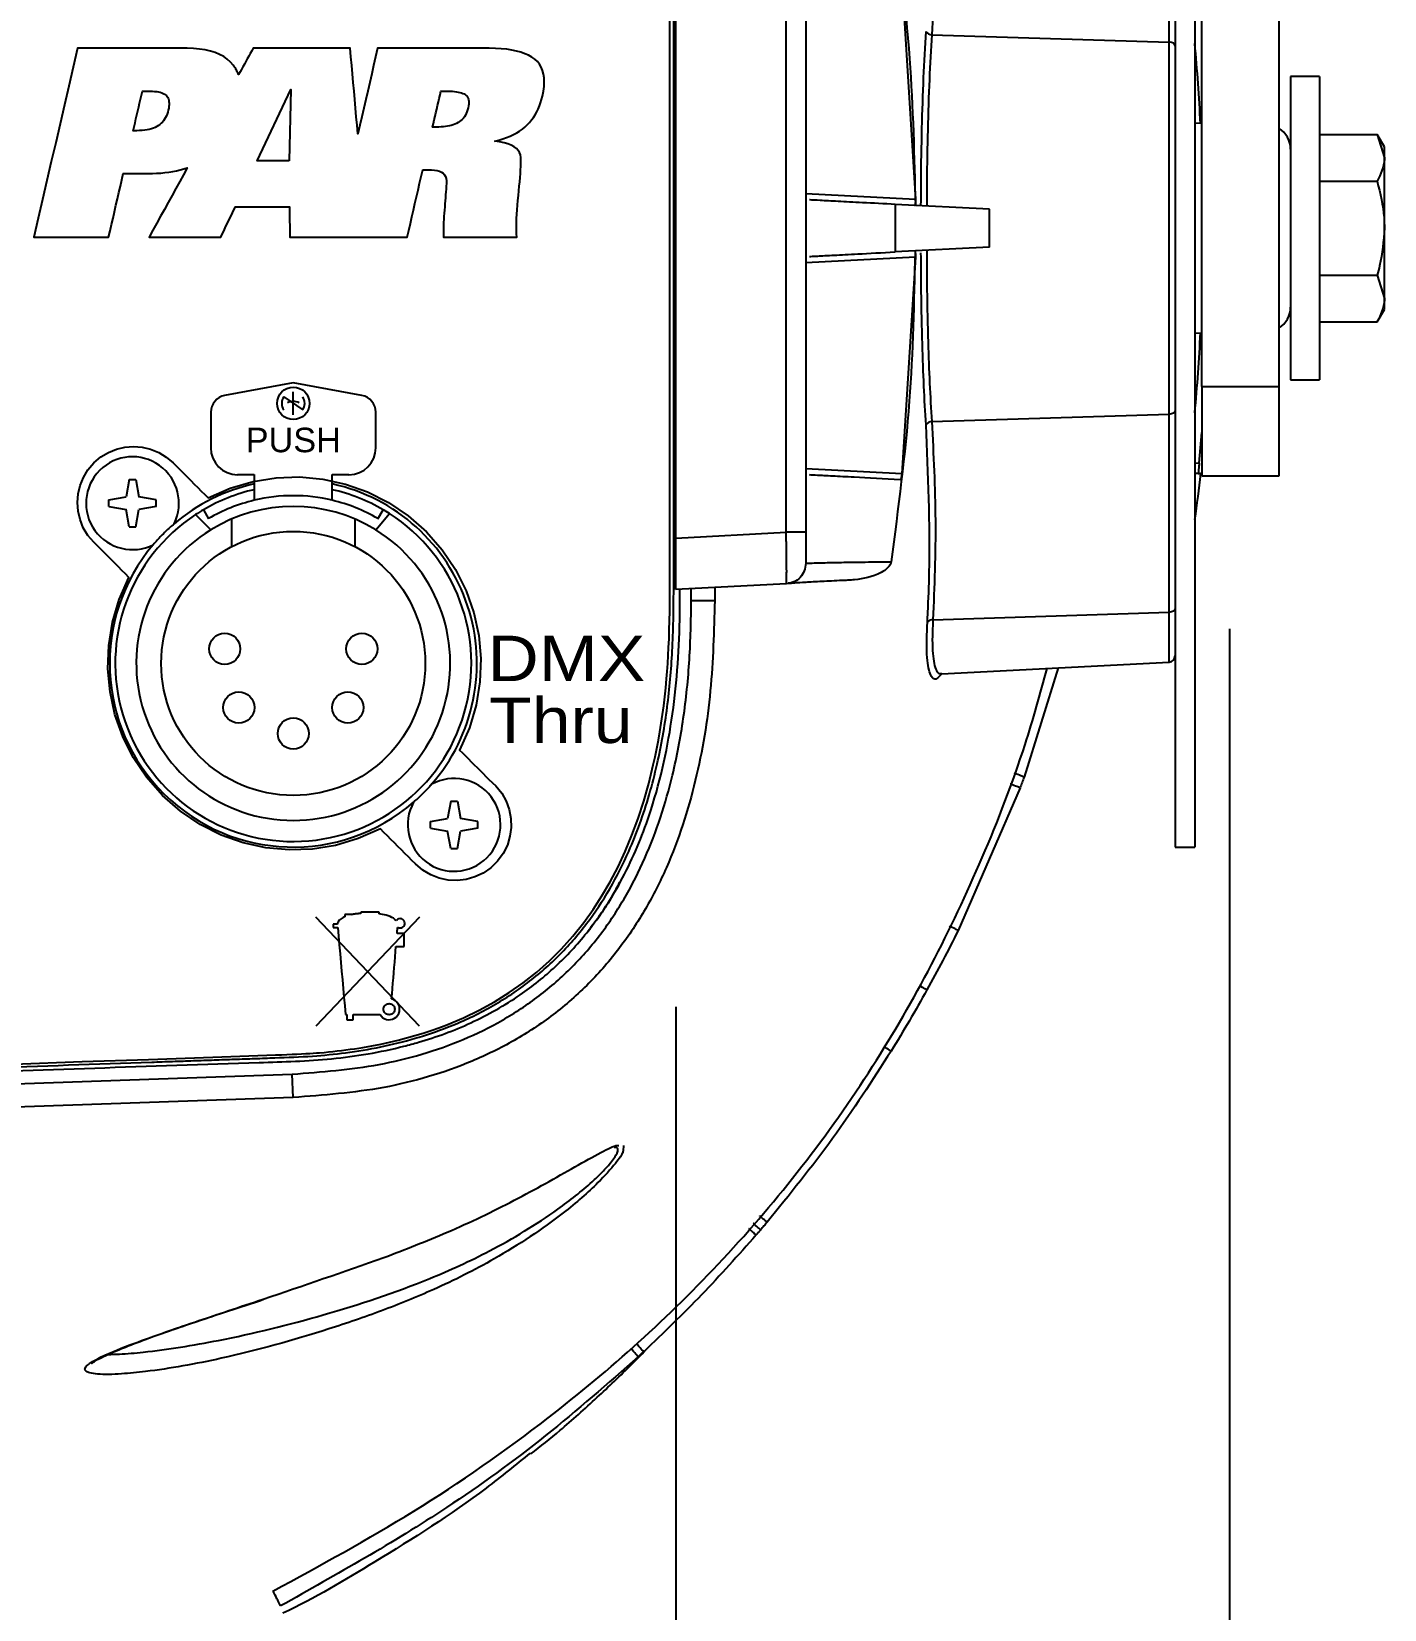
# Model space of a CAD drawing. Header units: inches. Extents: x 0.7 to 44.2, y 3.2 to 34.6.
# Drawn here: x 6.2 to 9.479, y 8.961 to 12.785 of the extents above; entities that cross this region are included whole.
import ezdxf
from ezdxf.enums import TextEntityAlignment as Align

# ---------------------------------------------------------------- set-up
doc = ezdxf.new("R2010")
doc.units = ezdxf.units.IN
doc.header["$MEASUREMENT"] = 0
for name, color, linetype in [('7412A1205 - CSPAR-XLR', 7, 'Continuous'), ('DIM', 1, 'Continuous'), ('LABEL', 2, 'Continuous'), ('OBJECT', 7, 'Continuous')]:
    doc.layers.add(name, color=color, linetype=linetype)
doc.styles.add('Arial', font='arial.ttf')
doc.dimstyles.new('ETC EU Metric & ANSI.35 Stacked', dxfattribs={"dimscale": 2.666667, "dimtxt": 0.35, "dimasz": 0.4375, "dimexe": 0.35, "dimexo": 0.35, "dimgap": 0.116667, "dimtad": 0, "dimtih": 1, "dimtoh": 1, "dimdec": 0, "dimlfac": 25.4, "dimzin": 4, "dimdsep": 46, "dimtxsty": 'Arial', "dimcen": 0.175, "dimadec": 0, "dimazin": 0, "dimtfac": 0.75, "dimtdec": 0, "dimtofl": 0, "dimtmove": 0, "dimatfit": 3, "dimfxl": 1, "dimtolj": 1, "dimtzin": 0, "dimarcsym": 0})

# ---------------------------------------------------------------- blocks, each defined once
blk = doc.blocks.new('*D7')
at = {"layer": 'Defpoints', "color": 0, "transparency": 16777216}
for p in [(2.3968, 10.7758), (7.7618, 10.7715), (7.7618, 6.9235)]:
    blk.add_point(p, dxfattribs=at)
at = {"layer": 'DIM', "color": 0, "lineweight": -2, "transparency": 16777216}
for p, q in [((2.3968, 10.4258), (2.3968, 6.5735)), ((7.7618, 10.4215), (7.7618, 6.5735)), ((2.8343, 6.9235), (4.1898, 6.9235)), ((7.3243, 6.9235), (5.9687, 6.9235))]:
    blk.add_line(p, q, dxfattribs=at)
at = {"layer": 'DIM', "color": 0, "transparency": 16777216}
for points in [[(2.8343, 6.9964), (2.8343, 6.8506), (2.3968, 6.9235)], [(7.3243, 6.9964), (7.3243, 6.8506), (7.7618, 6.9235)]]:
    blk.add_solid(points, dxfattribs=at)
at = {"layer": 'DIM', "color": 0, "transparency": 16777216, "char_height": 0.35, "attachment_point": 5, "style": 'Arial'}
for s, insert in [('\\A1;136mm', (5.0793, 7.219)), ('\\A1;[5.36"]', (5.0793, 6.5825))]:
    blk.add_mtext(s, dxfattribs=dict(at, insert=insert))
blk = doc.blocks.new('*D8')
at = {"layer": 'Defpoints', "color": 0, "transparency": 16777216}
for p in [(9.1034, 11.6873), (1.1201, 11.5293), (9.1034, 5.2686)]:
    blk.add_point(p, dxfattribs=at)
at = {"layer": 'DIM', "color": 0, "lineweight": -2, "transparency": 16777216}
for p, q in [((9.1034, 11.3373), (9.1034, 4.9186)), ((1.1201, 11.1793), (1.1201, 4.9186)), ((1.5576, 5.2686), (4.2028, 5.2686)), ((8.6659, 5.2686), (6.0207, 5.2686))]:
    blk.add_line(p, q, dxfattribs=at)
at = {"layer": 'DIM', "color": 0, "transparency": 16777216}
for points in [[(1.5576, 5.3415), (1.5576, 5.1957), (1.1201, 5.2686)], [(8.6659, 5.3415), (8.6659, 5.1957), (9.1034, 5.2686)]]:
    blk.add_solid(points, dxfattribs=at)
at = {"layer": 'DIM', "color": 0, "transparency": 16777216, "char_height": 0.35, "attachment_point": 5, "style": 'Arial'}
for s, insert in [('\\A1;203mm', (5.1118, 5.5641)), ('\\A1;[7.98"]', (5.1118, 4.9277))]:
    blk.add_mtext(s, dxfattribs=dict(at, insert=insert))

msp = doc.modelspace()

# ---------------------------------------------------------------- linework, layer by layer
for p, q in [((9.0368, 11.9251), (9.0368, 18.7806)), ((9.2238, 11.9251), (9.2238, 18.7806)), ((9.0198, 13.8084), (9.0198, 10.8084)), ((8.9718, 13.7837), (8.9718, 10.8084)), ((8.9575, 12.7592), (8.9575, 13.2392)), ((7.7567, 11.4331), (7.7567, 13.1845)), ((7.7618, 11.5574), (7.7618, 13.0594)), ((8.0294, 11.5715), (8.0294, 13.0453)), ((8.0768, 13.0453), (8.0768, 11.5715)), ((8.3101, 12.9031), (8.3427, 12.3784)), ((8.3823, 12.7772), (8.9575, 12.7592)), ((8.9575, 11.8576), (8.9575, 12.7592)), ((9.3218, 12.6759), (9.2518, 12.6759)), ((9.2518, 12.6759), (9.2518, 11.9409)), ((9.3218, 12.6759), (9.3218, 11.9409)), ((9.0368, 12.5623), (9.0198, 12.5626)), ((9.3218, 12.5357), (9.4617, 12.5357)), ((9.4792, 12.5053), (9.4617, 12.5357)), ((9.4617, 12.5357), (9.4792, 12.4789)), ((9.4792, 12.4789), (9.4792, 12.5053)), ((9.4792, 12.3084), (9.4792, 12.4789)), ((8.0768, 12.3924), (8.3427, 12.3784)), ((9.3218, 12.4221), (9.4617, 12.4221)), ((8.0776, 12.3774), (8.0776, 12.3774)), ((8.2935, 12.366), (8.2935, 12.2508)), ((8.5218, 12.3541), (8.2935, 12.366)), ((8.5218, 12.2627), (8.5218, 12.3541)), ((9.4792, 12.1379), (9.4792, 12.3084)), ((8.3426, 12.2384), (8.0768, 12.2244)), ((8.0776, 12.2394), (8.0776, 12.2395)), ((8.5218, 12.2627), (8.2935, 12.2508)), ((8.3426, 12.2384), (8.3097, 11.7137)), ((9.3218, 12.1948), (9.4617, 12.1948)), ((9.4617, 12.1948), (9.4792, 12.1379)), ((9.4792, 12.1116), (9.4792, 12.1379)), ((9.4617, 12.0811), (9.4792, 12.1116)), ((9.0198, 12.0542), (9.0368, 12.0545)), ((9.3218, 12.0811), (9.4617, 12.0811)), ((6.8347, 11.9337), (6.6683, 11.9028)), ((7.0012, 11.9028), (6.8347, 11.9337)), ((9.2518, 11.9409), (9.3218, 11.9409)), ((9.0368, 11.9251), (9.2238, 11.9251)), ((9.0368, 11.9251), (9.0368, 11.7084)), ((9.2238, 11.7084), (9.2238, 11.9251)), ((6.6347, 11.8625), (6.6347, 11.7762)), ((7.0347, 11.7762), (7.0347, 11.8625)), ((8.3821, 11.8396), (8.9575, 11.8576)), ((8.9575, 11.3776), (8.9575, 11.8576)), ((9.0304, 11.739), (9.0368, 11.8136)), ((9.0198, 11.74), (9.0304, 11.739)), ((6.6998, 11.7112), (6.7402, 11.7112)), ((6.7402, 11.7112), (6.7402, 11.649)), ((6.9292, 11.7112), (6.9697, 11.7112)), ((6.9292, 11.649), (6.9292, 11.7112)), ((8.0768, 11.7259), (8.3097, 11.7137)), ((8.0773, 11.7109), (8.0773, 11.7109)), ((9.0368, 11.7084), (9.2238, 11.7084)), ((6.6169, 11.6261), (6.6295, 11.6045)), ((7.04, 11.6045), (7.0526, 11.6261)), ((6.5978, 11.6143), (6.6347, 11.5774)), ((6.6847, 11.6034), (6.6847, 11.5363)), ((6.9847, 11.5363), (6.9847, 11.6034)), ((7.0347, 11.5774), (7.0676, 11.6169)), ((7.7618, 11.5574), (8.0294, 11.5715)), ((8.0294, 11.4466), (7.7618, 11.4326)), ((7.7994, 11.4057), (7.7994, 11.4346)), ((8.0521, 11.4488), (8.0344, 11.4479)), ((7.8562, 11.4056), (7.7994, 11.4057)), ((8.3851, 11.3596), (8.9575, 11.3776)), ((8.9575, 11.2571), (8.9575, 11.3776)), ((8.4055, 11.2282), (8.9575, 11.2571)), ((8.6884, 11.243), (8.606, 10.9785)), ((8.4057, 11.2283), (8.4062, 11.2282)), ((8.5963, 10.9523), (8.4461, 10.6066)), ((8.9718, 10.8084), (9.0198, 10.8084)), ((5.1018, 10.1982), (6.8323, 10.2586)), ((6.8344, 10.2019), (6.8323, 10.2586)), ((6.8344, 10.2019), (5.1018, 10.1415)), ((7.6353, 10.0854), (7.6338, 10.0725))]:
    msp.add_line(p, q)
at = {"flags": 128}
for points in [[(8.9718, 12.7502), (8.9715, 12.7519), (8.9707, 12.7535), (8.9694, 12.755), (8.9676, 12.7564), (8.9655, 12.7575), (8.963, 12.7583), (8.9603, 12.7589), (8.9575, 12.7592)], [(8.9718, 11.8666), (8.9715, 11.8649), (8.9707, 11.8633), (8.9694, 11.8618), (8.9676, 11.8604), (8.9655, 11.8593), (8.963, 11.8585), (8.9603, 11.8579), (8.9575, 11.8576)], [(7.8562, 11.4376), (7.8562, 11.4216), (7.8562, 11.4056)], [(8.9718, 11.3866), (8.9715, 11.3849), (8.9707, 11.3833), (8.9694, 11.3818), (8.9676, 11.3804), (8.9655, 11.3793), (8.963, 11.3785), (8.9603, 11.3779), (8.9575, 11.3776)]]:
    msp.add_lwpolyline(points, dxfattribs=at)
for centre, radius, start, end in [((8.3819, 12.7928), 0.0156, 210.7053, 271.4991), ((4.0818, 12.3084), 4.9582, 2.9355, 5.1798), ((9.1918, 12.4996), 0.06, 0, 57.769), ((9.1918, 12.1173), 0.06, 302.231, 0), ((4.0818, 12.3084), 4.9582, 354.8202, 357.0645), ((6.6758, 11.8625), 0.0411, 100.4917, 180), ((6.9937, 11.8625), 0.0411, 0, 79.5083), ((8.3816, 11.824), 0.0156, 88.4565, 149.2285), ((6.445, 11.642), 0.1125, 333.6501, 296.5531), ((6.6998, 11.7762), 0.0651, 180, 270), ((6.9697, 11.7762), 0.0651, 270, 0), ((4.0818, 12.3084), 4.9882, 351.8607, 353.1538), ((6.8347, 11.2537), 0.445, 102.2607, 130.4889), ((6.8347, 11.2537), 0.4315, 102.6505, 120.3293), ((6.8347, 11.2537), 0.445, 318.8559, 77.7393), ((6.8347, 11.2537), 0.4315, 59.6707, 77.3495), ((6.8347, 11.2537), 0.4315, 120.3293, 123.3048), ((6.8347, 11.2537), 0.4065, 103.4427, 120.3293), ((6.8347, 11.2537), 0.3805, 58.2897, 121.7103), ((6.8347, 11.2537), 0.4065, 76.5573, 103.4427), ((6.8347, 11.2537), 0.4065, 59.6707, 76.5573), ((6.8347, 11.2537), 0.4315, 57.3378, 59.6707), ((6.8347, 11.2537), 0.4315, 123.3048, 57.3378), ((6.8347, 11.2537), 0.3805, 121.7103, 58.2897), ((6.8347, 11.2537), 0.445, 139.7144, 310.9416), ((8.3834, 11.345), 0.0147, 83.5328, 144.948), ((8.9568, 11.2721), 0.015, 273, 0), ((7.2245, 10.8625), 0.1125, 150.7402, 119.0573)]:
    msp.add_arc(centre, radius, start, end)
for points, knots in [([(8.3866, 13.2571), (8.3895, 13.1771), (8.3951, 13.0169), (8.3866, 12.8572), (8.3823, 12.7772)], [0, 0, 0, 0, 0.4994289, 1, 1, 1, 1]), ([(8.2846, 13.1164), (8.3016, 12.9842), (8.3338, 12.7338), (8.3396, 12.4815), (8.3424, 12.3623)], [0, 0, 0, 0, 0.527938, 1, 1, 1, 1]), ([(8.356, 12.3661), (8.3561, 12.3842), (8.3562, 12.4467), (8.3582, 12.5509), (8.3619, 12.6749), (8.3663, 12.7482), (8.3684, 12.7849)], [0, 0, 0, 0, 0.120169, 0.413363, 0.706682, 1, 1, 1, 1]), ([(8.3823, 12.7772), (8.3801, 12.7417), (8.3758, 12.6696), (8.3721, 12.5481), (8.3701, 12.4441), (8.3699, 12.3816), (8.3699, 12.362)], [0, 0, 0, 0, 0.287081, 0.582504, 0.869577, 1, 1, 1, 1]), ([(9.4792, 12.4789), (9.4792, 12.4775), (9.479, 12.4583), (9.47, 12.4395), (9.4617, 12.4221)], [0, 0, 0, 0, 0.070201, 1, 1, 1, 1]), ([(9.4617, 12.4221), (9.4689, 12.3929), (9.4783, 12.3554), (9.4791, 12.3169), (9.4792, 12.3084)], [0, 0, 0, 0, 0.778131, 1, 1, 1, 1]), ([(8.2935, 12.366), (8.2664, 12.3675), (8.2152, 12.3701), (8.1522, 12.3734), (8.1104, 12.3756), (8.0901, 12.3767), (8.0865, 12.3769), (8.086, 12.3769)], [0, 0, 0, 0, 0.2652503, 0.5013432, 0.7376552, 0.9619508, 1, 1, 1, 1]), ([(8.3427, 12.3784), (8.3426, 12.3768), (8.3426, 12.3735), (8.3423, 12.3691), (8.3418, 12.3657), (8.3412, 12.3638), (8.3407, 12.3637), (8.3406, 12.3636)], [0, 0, 0, 0, 0.208978, 0.417964, 0.627165, 0.839394, 1, 1, 1, 1]), ([(9.4792, 12.3084), (9.4769, 12.2776), (9.4741, 12.2391), (9.4637, 12.2021), (9.4617, 12.1948)], [0, 0, 0, 0, 0.8017253, 1, 1, 1, 1]), ([(8.086, 12.2399), (8.0904, 12.2401), (8.0984, 12.2405), (8.1435, 12.2429), (8.2063, 12.2462), (8.262, 12.2491), (8.2935, 12.2508)], [0, 0, 0, 0, 0.267846, 0.489273, 0.710961, 1, 1, 1, 1]), ([(8.3415, 12.2508), (8.339, 12.13), (8.3338, 11.8787), (8.3007, 11.6296), (8.2835, 11.5002)], [0, 0, 0, 0, 0.4806801, 1, 1, 1, 1]), ([(8.3406, 12.2532), (8.3408, 12.2531), (8.3413, 12.2528), (8.342, 12.2502), (8.3425, 12.2463), (8.3427, 12.2421), (8.3427, 12.2394), (8.3426, 12.2384)], [0, 0, 0, 0, 0.219092, 0.438319, 0.654051, 0.865263, 1, 1, 1, 1]), ([(8.3682, 11.8319), (8.3664, 11.8627), (8.3627, 11.9242), (8.359, 12.0331), (8.3566, 12.142), (8.3562, 12.2175), (8.356, 12.2487)], [0, 0, 0, 0, 0.248645, 0.49729, 0.792233, 1, 1, 1, 1]), ([(8.3698, 12.2548), (8.37, 12.223), (8.3704, 12.1469), (8.3728, 12.0385), (8.3766, 11.9307), (8.3802, 11.8701), (8.3821, 11.8396)], [0, 0, 0, 0, 0.212736, 0.508507, 0.751755, 1, 1, 1, 1]), ([(9.4792, 12.1379), (9.4792, 12.1366), (9.479, 12.1174), (9.47, 12.0986), (9.4617, 12.0811)], [0, 0, 0, 0, 0.070201, 1, 1, 1, 1]), ([(8.3714, 11.3535), (8.3718, 11.3615), (8.3739, 11.4015), (8.38, 11.5612), (8.3734, 11.7125), (8.3682, 11.8319)], [0, 0, 0, 0, 0.050105, 0.250534, 1, 1, 1, 1]), ([(8.3821, 11.8396), (8.3862, 11.7598), (8.3946, 11.6001), (8.3882, 11.4399), (8.3851, 11.3596)], [0, 0, 0, 0, 0.499413, 1, 1, 1, 1]), ([(9.0304, 11.739), (9.0301, 11.7363), (9.0295, 11.7307), (9.0289, 11.7232), (9.0286, 11.7176), (9.0286, 11.7147), (9.0288, 11.7144), (9.0289, 11.7143)], [0, 0, 0, 0, 0.215764, 0.431522, 0.647398, 0.86336, 1, 1, 1, 1]), ([(8.0773, 11.7109), (8.0771, 11.7109), (8.0768, 11.711), (8.0768, 11.711), (8.0768, 11.711)], [0, 0, 0, 0, 0.676001, 1, 1, 1, 1]), ([(8.306, 11.6989), (8.2667, 11.701), (8.2051, 11.7042), (8.1397, 11.7076), (8.1028, 11.7096), (8.0911, 11.7102), (8.0854, 11.7105)], [0, 0, 0, 0, 0.3732437, 0.5860927, 0.799112, 1, 1, 1, 1]), ([(8.3097, 11.7137), (8.3095, 11.7121), (8.3091, 11.7087), (8.3083, 11.7043), (8.3074, 11.701), (8.3066, 11.6992), (8.3062, 11.699), (8.306, 11.6989)], [0, 0, 0, 0, 0.211661, 0.42321, 0.63763, 0.855906, 1, 1, 1, 1]), ([(9.0198, 11.7151), (9.0229, 11.7148), (9.0312, 11.7141), (9.0362, 11.7136), (9.0339, 11.7138), (9.0336, 11.7139)], [0, 0, 0, 0, 0.357675, 0.927136, 1, 1, 1, 1]), ([(6.5458, 11.5921), (6.5389, 11.586), (6.525, 11.5738), (6.5074, 11.5554), (6.4984, 11.545), (6.4953, 11.5414)], [0, 0, 0, 0, 0.394801, 0.7931881, 1, 1, 1, 1]), ([(7.7618, 11.4326), (7.7618, 11.4337), (7.7618, 11.4352), (7.7618, 11.4492), (7.7618, 11.4632), (7.7618, 11.4813), (7.7618, 11.5123), (7.7618, 11.5389), (7.7618, 11.5574)], [0, 0, 0, 0, 0.273164, 0.38987, 0.5, 0.61013, 0.726835, 1, 1, 1, 1]), ([(8.0294, 11.4466), (8.0294, 11.4466), (8.0294, 11.4466), (8.0295, 11.4468), (8.0296, 11.4477), (8.0298, 11.4492), (8.0299, 11.4512), (8.03, 11.4536), (8.0301, 11.456), (8.0302, 11.4589), (8.0303, 11.4623), (8.0304, 11.4662), (8.0304, 11.4706), (8.0305, 11.4756), (8.0304, 11.4827), (8.0304, 11.4925), (8.0302, 11.504), (8.0301, 11.5145), (8.03, 11.5239), (8.0298, 11.5336), (8.0297, 11.5448), (8.0295, 11.5574), (8.0294, 11.5668), (8.0294, 11.5715), (8.0294, 11.5715)], [0, 0, 0, 0, 0.000012, 0.055407, 0.110945, 0.167047, 0.223413, 0.260195, 0.297245, 0.334446, 0.371974, 0.409035, 0.44633, 0.484409, 0.522776, 0.593894, 0.666311, 0.714387, 0.762798, 0.812059, 0.861539, 0.930598, 0.999988, 1, 1, 1, 1]), ([(8.0768, 11.5715), (8.0768, 11.5644), (8.0768, 11.549), (8.0768, 11.5292), (8.0768, 11.514), (8.0768, 11.5049), (8.0768, 11.4977), (8.0768, 11.497), (8.0768, 11.4966)], [0, 0, 0, 0, 0.172101, 0.372363, 0.483949, 0.595481, 0.733863, 1, 1, 1, 1]), ([(8.0771, 11.4966), (8.0779, 11.4966), (8.0798, 11.4966), (8.1089, 11.4975), (8.1615, 11.4986), (8.2155, 11.4995), (8.259, 11.4999), (8.2835, 11.5002)], [0, 0, 0, 0, 0.19082, 0.496641, 0.649474, 0.802419, 1, 1, 1, 1]), ([(8.2835, 11.5002), (8.2834, 11.4996), (8.2832, 11.4984), (8.2824, 11.4959), (8.2802, 11.4909), (8.2722, 11.4813), (8.2428, 11.4637), (8.2102, 11.4574), (8.1838, 11.4555), (8.1782, 11.4552)], [0, 0, 0, 0, 0.003514, 0.007958, 0.018618, 0.057865, 0.213504, 0.834158, 1, 1, 1, 1]), ([(5.0768, 10.2382), (5.2509, 10.2443), (5.5881, 10.2561), (6.0597, 10.2726), (6.3741, 10.2836), (6.5422, 10.2894), (6.5926, 10.2912), (6.6426, 10.2929), (6.6922, 10.2946), (6.7413, 10.2963), (6.8044, 10.2985), (6.8778, 10.3011), (6.9636, 10.3097), (7.0467, 10.3235), (7.1295, 10.3438), (7.2174, 10.3736), (7.3079, 10.4155), (7.3981, 10.4732), (7.4782, 10.5423), (7.5689, 10.6463), (7.6324, 10.7574), (7.6754, 10.8653), (7.6983, 10.9361), (7.7224, 11.0301), (7.7426, 11.1463), (7.7554, 11.2878), (7.7563, 11.3832), (7.7567, 11.4331)], [0, 0, 0, 0, 0.152926, 0.296123, 0.41409, 0.42898, 0.443741, 0.458372, 0.472875, 0.487248, 0.501492, 0.528301, 0.551735, 0.57703, 0.602215, 0.626445, 0.658423, 0.689439, 0.720085, 0.750974, 0.810213, 0.831171, 0.852889, 0.875458, 0.916256, 0.956219, 1, 1, 1, 1]), ([(5.1018, 10.2289), (5.3862, 10.2387), (5.9363, 10.2576), (6.5447, 10.2807), (6.9285, 10.2917), (7.0577, 10.3136), (7.17, 10.3442), (7.2673, 10.3799), (7.3788, 10.4427), (7.4725, 10.5178), (7.5589, 10.611), (7.6379, 10.7336), (7.7103, 10.9067), (7.7577, 11.1176), (7.7717, 11.3026), (7.7717, 11.4085), (7.7717, 11.4331)], [0, 0, 0, 0, 0.250105, 0.483667, 0.535266, 0.587344, 0.598179, 0.637624, 0.678041, 0.710055, 0.742768, 0.789317, 0.837428, 0.906965, 0.978303, 1, 1, 1, 1]), ([(8.1782, 11.4552), (8.1738, 11.455), (8.1515, 11.454), (8.1144, 11.4522), (8.0615, 11.4492), (8.0327, 11.447), (8.0291, 11.4466), (8.0294, 11.4466), (8.0294, 11.4466)], [0, 0, 0, 0, 0.044169, 0.223048, 0.401939, 0.75995, 0.999999, 1, 1, 1, 1]), ([(6.8323, 10.2586), (6.9029, 10.2639), (7.0442, 10.2745), (7.2154, 10.3252), (7.3429, 10.3874), (7.4319, 10.4463), (7.5121, 10.5166), (7.5819, 10.5973), (7.6405, 10.686), (7.6884, 10.7809), (7.7263, 10.8803), (7.7582, 10.9936), (7.7821, 11.1215), (7.7968, 11.2628), (7.7985, 11.3582), (7.7994, 11.4057)], [0, 0, 0, 0, 0.1246517, 0.2495122, 0.312065, 0.3744577, 0.4373065, 0.499614, 0.5621396, 0.6243824, 0.6868706, 0.7496045, 0.8317061, 0.916182, 1, 1, 1, 1]), ([(7.8562, 11.4056), (7.8542, 11.3328), (7.8504, 11.1864), (7.8143, 10.9684), (7.7573, 10.7912), (7.6898, 10.6576), (7.6272, 10.5628), (7.5525, 10.4764), (7.4665, 10.4011), (7.3713, 10.3381), (7.236, 10.272), (7.056, 10.2186), (6.9079, 10.2075), (6.8344, 10.2019)], [0, 0, 0, 0, 0.122244, 0.245631, 0.369858, 0.432913, 0.496506, 0.560029, 0.624175, 0.687823, 0.751177, 0.876515, 1, 1, 1, 1]), ([(8.3851, 11.3596), (8.3844, 11.346), (8.3831, 11.3182), (8.3838, 11.2845), (8.3865, 11.2574), (8.3914, 11.239), (8.398, 11.2287), (8.4037, 11.2289), (8.4064, 11.229)], [0, 0, 0, 0, 0.169464, 0.343856, 0.513358, 0.687805, 0.85755, 1, 1, 1, 1]), ([(8.4059, 11.2286), (8.4019, 11.224), (8.3898, 11.2097), (8.377, 11.2244), (8.3686, 11.2696), (8.3705, 11.3255), (8.3714, 11.3535)], [0, 0, 0, 0, 0.139213, 0.426434, 0.713321, 1, 1, 1, 1]), ([(6.7855, 9.0058), (6.9006, 9.0684), (7.1317, 9.194), (7.4264, 9.3992), (7.6748, 9.6065), (7.8813, 9.8097), (8.0717, 10.0329), (8.2401, 10.272), (8.3855, 10.5227), (8.5082, 10.7836), (8.6016, 11.024), (8.6449, 11.1798), (8.6621, 11.2417)], [0, 0, 0, 0, 0.130458, 0.261981, 0.356979, 0.4526, 0.550358, 0.648931, 0.743551, 0.838839, 0.936063, 1, 1, 1, 1]), ([(8.606, 10.9785), (8.6048, 10.979), (8.6026, 10.9798), (8.5925, 10.9835), (8.5829, 10.987), (8.5818, 10.9874)], [0, 0, 0, 0, 0.503722, 0.939771, 1, 1, 1, 1]), ([(8.606, 10.9785), (8.6044, 10.9742), (8.6012, 10.9654), (8.5979, 10.9567), (8.5963, 10.9523)], [0, 0, 0, 0, 0.499983, 1, 1, 1, 1]), ([(7.1263, 10.9175), (7.133, 10.9235), (7.1463, 10.9354), (7.1611, 10.9509), (7.1684, 10.9592), (7.1699, 10.9609)], [0, 0, 0, 0, 0.44092, 0.884391, 1, 1, 1, 1]), ([(8.5963, 10.9523), (8.5951, 10.9528), (8.5929, 10.9536), (8.5827, 10.9574), (8.5732, 10.961), (8.5719, 10.9615)], [0, 0, 0, 0, 0.502097, 0.936703, 1, 1, 1, 1]), ([(7.6254, 10.7227), (7.6197, 10.7118), (7.5971, 10.6686), (7.5692, 10.6316), (7.5483, 10.6039)], [0, 0, 0, 0, 0.253886, 1, 1, 1, 1]), ([(8.4461, 10.6066), (8.4339, 10.5824), (8.4095, 10.5339), (8.3834, 10.4863), (8.3704, 10.4625)], [0, 0, 0, 0, 0.499467, 1, 1, 1, 1]), ([(8.4461, 10.6066), (8.4449, 10.6072), (8.4428, 10.6083), (8.434, 10.6127), (8.4258, 10.6167), (8.4255, 10.6168)], [0, 0, 0, 0, 0.527896, 0.984368, 1, 1, 1, 1]), ([(8.3704, 10.4625), (8.3564, 10.4376), (8.3284, 10.3877), (8.2986, 10.3389), (8.2836, 10.3144)], [0, 0, 0, 0, 0.499294, 1, 1, 1, 1]), ([(8.3704, 10.4625), (8.3697, 10.4629), (8.3684, 10.4636), (8.357, 10.4699), (8.3518, 10.4728)], [0, 0, 0, 0, 0.547956, 1, 1, 1, 1]), ([(8.2836, 10.3144), (8.283, 10.3148), (8.2818, 10.3155), (8.271, 10.3222), (8.2662, 10.3252)], [0, 0, 0, 0, 0.5593606, 1, 1, 1, 1]), ([(8.2836, 10.3144), (8.2376, 10.2429), (8.145, 10.0992), (8.0372, 9.9664), (7.983, 9.8997)], [0, 0, 0, 0, 0.4973002, 1, 1, 1, 1]), ([(7.6338, 10.0725), (7.6338, 10.0716), (7.6336, 10.066), (7.6144, 10.0393), (7.5797, 10.0008), (7.5344, 9.959), (7.4802, 9.9144), (7.4091, 9.8635), (7.3046, 9.7992), (7.1837, 9.7383), (7.049, 9.6839), (6.8766, 9.6247), (6.684, 9.5718), (6.5148, 9.5411), (6.4159, 9.5314), (6.3679, 9.5296), (6.3474, 9.5334), (6.3415, 9.5345)], [0, 0, 0, 0, 0.008124, 0.047816, 0.100872, 0.13876, 0.177672, 0.241071, 0.306065, 0.409765, 0.496649, 0.583578, 0.761512, 0.889564, 0.932541, 0.980354, 1, 1, 1, 1]), ([(6.3856, 9.5792), (6.3947, 9.5794), (6.422, 9.5801), (6.4806, 9.5855), (6.5611, 9.5963), (6.7064, 9.6221), (6.909, 9.6722), (7.1057, 9.7367), (7.2386, 9.7943), (7.3156, 9.8321), (7.3958, 9.8771), (7.4657, 9.9229), (7.52, 9.9638), (7.5554, 9.9938), (7.5823, 10.0195), (7.5998, 10.0384), (7.6117, 10.0536), (7.6189, 10.0651), (7.6221, 10.0742), (7.6204, 10.0795), (7.6169, 10.0816), (7.613, 10.0809), (7.6125, 10.0809)], [0, 0, 0, 0, 0.02134, 0.064002, 0.12792, 0.192263, 0.367068, 0.545245, 0.596712, 0.648422, 0.711043, 0.774832, 0.811629, 0.849239, 0.874282, 0.899985, 0.918495, 0.937484, 0.956998, 0.977231, 0.996822, 1, 1, 1, 1]), ([(7.0539, 9.8139), (7.1055, 9.8337), (7.214, 9.8754), (7.3451, 9.939), (7.4472, 9.9939), (7.52, 10.0355), (7.5791, 10.0685), (7.6151, 10.0867), (7.6225, 10.0859), (7.6239, 10.0857)], [0, 0, 0, 0, 0.226626, 0.476408, 0.601095, 0.728749, 0.861288, 0.973535, 1, 1, 1, 1]), ([(7.983, 9.8997), (7.982, 9.9005), (7.9802, 9.902), (7.9725, 9.9085), (7.9655, 9.9145), (7.9651, 9.9148)], [0, 0, 0, 0, 0.52353, 0.976198, 1, 1, 1, 1]), ([(7.9566, 9.8688), (7.9132, 9.8199), (7.8261, 9.7219), (7.7314, 9.6313), (7.6839, 9.5859)], [0, 0, 0, 0, 0.498778, 1, 1, 1, 1]), ([(7.9566, 9.8688), (7.9556, 9.8696), (7.9538, 9.8712), (7.9463, 9.8777), (7.9392, 9.8837), (7.9389, 9.884)], [0, 0, 0, 0, 0.5240234, 0.977165, 1, 1, 1, 1]), ([(7.9674, 9.8814), (7.9664, 9.8822), (7.9646, 9.8837), (7.957, 9.8902), (7.9499, 9.8963), (7.9496, 9.8966)], [0, 0, 0, 0, 0.523312, 0.97582, 1, 1, 1, 1]), ([(7.9674, 9.8814), (7.9656, 9.8793), (7.962, 9.8751), (7.9584, 9.8709), (7.9566, 9.8688)], [0, 0, 0, 0, 0.499879, 1, 1, 1, 1]), ([(7.983, 9.8997), (7.9804, 9.8967), (7.9752, 9.8905), (7.97, 9.8844), (7.9674, 9.8814)], [0, 0, 0, 0, 0.499818, 1, 1, 1, 1]), ([(6.7616, 9.7132), (6.7617, 9.7132), (6.8583, 9.7456), (6.9561, 9.7797), (7.0539, 9.8139)], [0, 0, 0, 0, 0.000786, 1, 1, 1, 1]), ([(6.3415, 9.5345), (6.337, 9.5363), (6.3292, 9.5394), (6.3298, 9.5472), (6.3393, 9.557), (6.3723, 9.5762), (6.4596, 9.6112), (6.5962, 9.658), (6.7061, 9.6947), (6.7616, 9.7132)], [0, 0, 0, 0, 0.055921, 0.096066, 0.13607, 0.203239, 0.375358, 0.684688, 1, 1, 1, 1]), ([(6.3467, 9.5576), (6.3466, 9.5576), (6.3465, 9.5574), (6.348, 9.559), (6.3532, 9.5628), (6.3658, 9.5701), (6.389, 9.581), (6.4273, 9.5971), (6.4827, 9.6185), (6.5572, 9.6449), (6.6527, 9.6764), (6.7228, 9.6996), (6.7628, 9.7128)], [0, 0, 0, 0, 0.002701, 0.022449, 0.047948, 0.087127, 0.1527, 0.238891, 0.374958, 0.546117, 0.740917, 1, 1, 1, 1]), ([(7.4107, 9.3383), (7.434, 9.3567), (7.4851, 9.3973), (7.5673, 9.471), (7.6414, 9.541), (7.6882, 9.5892), (7.7043, 9.6057)], [0, 0, 0, 0, 0.2617897, 0.5755561, 0.8543991, 1, 1, 1, 1]), ([(7.6839, 9.5859), (7.683, 9.5869), (7.6813, 9.5887), (7.674, 9.5965), (7.6672, 9.6038), (7.6665, 9.6046)], [0, 0, 0, 0, 0.507055, 0.946128, 1, 1, 1, 1]), ([(7.6708, 9.5737), (7.5968, 9.5088), (7.4485, 9.3787), (7.1622, 9.1709), (6.94, 9.0461), (6.804, 8.9697)], [0, 0, 0, 0, 0.278622, 0.558638, 1, 1, 1, 1]), ([(7.6708, 9.5737), (7.6699, 9.5747), (7.6682, 9.5765), (7.6608, 9.5846), (7.6538, 9.5921), (7.6528, 9.5932)], [0, 0, 0, 0, 0.499631, 0.932309, 1, 1, 1, 1]), ([(7.6839, 9.5859), (7.6817, 9.5839), (7.6774, 9.5798), (7.673, 9.5758), (7.6708, 9.5737)], [0, 0, 0, 0, 0.49997, 1, 1, 1, 1]), ([(7.409, 9.3404), (7.3737, 9.3117), (7.2546, 9.2148), (7.0524, 9.0875), (6.8863, 8.9884), (6.8094, 8.952), (6.8092, 8.9519)], [0, 0, 0, 0, 0.190903, 0.642993, 0.999514, 1, 1, 1, 1]), ([(6.804, 8.9697), (6.8033, 8.9709), (6.7989, 8.9796), (6.7925, 8.9922), (6.7856, 9.0057), (6.7855, 9.0058)], [0, 0, 0, 0, 0.141013, 0.988032, 1, 1, 1, 1])]:
    msp.add_open_spline(points, degree=3, knots=knots)
for points in [[(8.0768, 11.5715), (8.0761, 11.5715), (8.0746, 11.5715), (8.0638, 11.5715), (8.0482, 11.5715), (8.0357, 11.5715), (8.0294, 11.5715)], [(8.0768, 11.4966), (8.0761, 11.4902), (8.0746, 11.4776), (8.0638, 11.4614), (8.0482, 11.4497), (8.0357, 11.4477), (8.0294, 11.4466)]]:
    msp.add_open_spline(points, degree=3)
at = {"layer": '7412A1205 - CSPAR-XLR'}
for centre, radius in [((6.8347, 11.2537), 0.32), ((6.6685, 11.289), 0.0378), ((7.001, 11.289), 0.0378), ((6.7026, 11.1467), 0.0378), ((6.9669, 11.1467), 0.0378), ((6.8347, 11.0837), 0.0378)]:
    msp.add_circle(centre, radius, dxfattribs=at)
at = {"layer": 'LABEL'}
for p, q in [((6.8886, 10.6396), (7.1396, 10.3759)), ((6.8905, 10.3759), (7.1415, 10.6396)), ((6.9463, 10.6313), (6.9445, 10.6293)), ((6.9484, 10.6332), (6.9463, 10.6313)), ((6.9506, 10.635), (6.9484, 10.6332)), ((6.9529, 10.6365), (6.9506, 10.635)), ((6.9553, 10.6378), (6.9529, 10.6365)), ((6.9575, 10.639), (6.9553, 10.6378)), ((6.9595, 10.6399), (6.9575, 10.639)), ((6.9753, 10.6456), (6.9595, 10.6456)), ((6.9595, 10.6456), (6.9595, 10.6399)), ((6.9753, 10.6449), (6.9753, 10.6456)), ((6.9765, 10.6452), (6.9753, 10.6449)), ((6.9778, 10.6455), (6.9765, 10.6452)), ((6.979, 10.6457), (6.9778, 10.6455)), ((6.9803, 10.6459), (6.979, 10.6457)), ((6.9815, 10.6461), (6.9803, 10.6459)), ((6.9827, 10.6463), (6.9815, 10.6461)), ((6.984, 10.6465), (6.9827, 10.6463)), ((6.9852, 10.6466), (6.984, 10.6465)), ((6.9865, 10.6468), (6.9852, 10.6466)), ((6.9877, 10.6469), (6.9865, 10.6468)), ((6.9888, 10.647), (6.9877, 10.6469)), ((6.9899, 10.6471), (6.9888, 10.647)), ((6.991, 10.6472), (6.9899, 10.6471)), ((6.9921, 10.6473), (6.991, 10.6472)), ((6.9932, 10.6474), (6.9921, 10.6473)), ((6.9943, 10.6474), (6.9932, 10.6474)), ((6.9954, 10.6475), (6.9943, 10.6474)), ((6.9965, 10.6476), (6.9954, 10.6475)), ((6.9976, 10.6476), (6.9965, 10.6476)), ((6.9987, 10.6476), (6.9976, 10.6476)), ((7.0429, 10.6513), (6.9987, 10.6513)), ((6.9987, 10.6513), (6.9987, 10.6476)), ((7.0429, 10.6468), (7.0429, 10.6513)), ((7.0468, 10.6464), (7.0429, 10.6468)), ((7.051, 10.6456), (7.0468, 10.6464)), ((7.0555, 10.6447), (7.051, 10.6456)), ((7.0601, 10.6435), (7.0555, 10.6447)), ((7.0647, 10.6421), (7.0601, 10.6435)), ((7.0693, 10.6404), (7.0647, 10.6421)), ((7.0736, 10.6384), (7.0693, 10.6404)), ((7.0776, 10.6361), (7.0736, 10.6384)), ((7.0812, 10.6335), (7.0776, 10.6361)), ((7.0843, 10.6306), (7.0812, 10.6335)), ((7.0861, 10.6326), (7.0843, 10.6306)), ((7.0882, 10.6341), (7.0861, 10.6326)), ((7.0906, 10.635), (7.0882, 10.6341)), ((7.093, 10.6353), (7.0906, 10.635)), ((7.0955, 10.6352), (7.093, 10.6353)), ((7.0978, 10.6345), (7.0955, 10.6352)), ((7.1, 10.6333), (7.0978, 10.6345)), ((7.1019, 10.6317), (7.1, 10.6333)), ((7.1034, 10.6296), (7.1019, 10.6317)), ((7.1045, 10.6271), (7.1034, 10.6296)), ((6.9418, 10.6216), (6.931, 10.6216)), ((6.931, 10.6216), (6.931, 10.6137)), ((6.931, 10.6137), (6.9426, 10.6137)), ((6.9422, 10.6246), (6.9418, 10.622)), ((6.9418, 10.622), (6.9418, 10.622)), ((6.9418, 10.622), (6.9418, 10.6219)), ((6.9418, 10.6219), (6.9418, 10.6219)), ((6.9418, 10.6219), (6.9418, 10.6218)), ((6.9418, 10.6218), (6.9418, 10.6218)), ((6.9418, 10.6218), (6.9418, 10.6218)), ((6.9418, 10.6218), (6.9418, 10.6217)), ((6.9418, 10.6217), (6.9418, 10.6217)), ((6.9418, 10.6217), (6.9418, 10.6217)), ((6.9418, 10.6217), (6.9418, 10.6216)), ((6.9431, 10.627), (6.9422, 10.6246)), ((6.9426, 10.6137), (6.9445, 10.5926)), ((6.9445, 10.6293), (6.9431, 10.627)), ((6.9445, 10.5926), (6.9463, 10.5715)), ((7.0862, 10.5989), (7.0864, 10.6004)), ((7.1037, 10.5989), (7.0862, 10.5989)), ((7.0864, 10.6004), (7.0865, 10.6019)), ((7.0865, 10.6019), (7.0866, 10.6034)), ((7.0866, 10.6034), (7.0867, 10.6048)), ((7.0867, 10.6048), (7.0868, 10.6063)), ((7.0868, 10.6063), (7.087, 10.6078)), ((7.087, 10.6078), (7.0871, 10.6092)), ((7.0871, 10.6092), (7.0872, 10.6107)), ((7.0872, 10.6107), (7.0873, 10.6122)), ((7.0873, 10.6122), (7.0875, 10.6137)), ((7.0875, 10.6137), (7.089, 10.6137)), ((7.089, 10.6137), (7.0916, 10.6128)), ((7.0916, 10.6128), (7.0942, 10.6127)), ((7.0942, 10.6127), (7.0967, 10.6131)), ((7.0967, 10.6131), (7.0989, 10.6141)), ((7.0989, 10.6141), (7.101, 10.6155)), ((7.101, 10.6155), (7.1026, 10.6173)), ((7.1026, 10.6173), (7.1039, 10.6194)), ((7.1037, 10.568), (7.1037, 10.5989)), ((7.1039, 10.6194), (7.1047, 10.6218)), ((7.1049, 10.6243), (7.1045, 10.6271)), ((7.1047, 10.6218), (7.1049, 10.6243)), ((6.9463, 10.5715), (6.9482, 10.5504)), ((7.0815, 10.5425), (7.0826, 10.5553)), ((7.0826, 10.5553), (7.0836, 10.568)), ((7.0836, 10.568), (7.1037, 10.568)), ((6.9482, 10.5504), (6.9501, 10.5293)), ((6.9501, 10.5293), (6.9519, 10.5083)), ((7.0783, 10.5043), (7.0794, 10.5171)), ((7.0794, 10.5171), (7.0805, 10.5298)), ((7.0805, 10.5298), (7.0815, 10.5425)), ((6.9519, 10.5083), (6.9538, 10.4872)), ((6.9538, 10.4872), (6.9556, 10.4661)), ((7.0751, 10.4661), (7.0762, 10.4789)), ((7.0762, 10.4789), (7.0773, 10.4916)), ((7.0773, 10.4916), (7.0783, 10.5043)), ((6.9556, 10.4661), (6.9575, 10.445)), ((6.9575, 10.445), (6.9593, 10.4239)), ((7.073, 10.4407), (7.0741, 10.4534)), ((7.078, 10.4389), (7.073, 10.4407)), ((7.0741, 10.4534), (7.0751, 10.4661)), ((7.0824, 10.4363), (7.078, 10.4389)), ((6.9593, 10.4239), (6.9612, 10.4029)), ((6.9612, 10.4029), (6.9644, 10.4029)), ((6.9644, 10.4029), (6.9644, 10.3903)), ((6.9801, 10.3903), (6.9801, 10.4029)), ((6.9801, 10.4029), (7.045, 10.4029)), ((7.045, 10.4029), (7.0482, 10.3986)), ((7.086, 10.4329), (7.0824, 10.4363)), ((7.0839, 10.3968), (7.0875, 10.4007)), ((7.0889, 10.429), (7.086, 10.4329)), ((7.0875, 10.4007), (7.0902, 10.4053)), ((7.091, 10.4246), (7.0889, 10.429)), ((7.0902, 10.4053), (7.0919, 10.4101)), ((7.0922, 10.4199), (7.091, 10.4246)), ((7.0919, 10.4101), (7.0925, 10.415)), ((7.0925, 10.415), (7.0922, 10.4199)), ((6.9644, 10.3903), (6.9801, 10.3903)), ((7.0482, 10.3986), (7.052, 10.3952)), ((7.052, 10.3952), (7.0562, 10.3927)), ((7.0562, 10.3927), (7.0609, 10.3911)), ((7.0609, 10.3911), (7.0657, 10.3904)), ((7.0657, 10.3904), (7.0705, 10.3906)), ((7.0705, 10.3906), (7.0753, 10.3917)), ((7.0753, 10.3917), (7.0798, 10.3938)), ((7.0798, 10.3938), (7.0839, 10.3968))]:
    msp.add_line(p, q, dxfattribs=at)
for points in [[(6.1578, 10.2829), (6.3227, 10.2887), (6.4834, 10.2943), (6.6399, 10.2997), (6.7921, 10.305), (6.7921, 10.305), (6.8061, 10.3055), (6.8194, 10.306), (6.8319, 10.3065), (6.8436, 10.3071), (6.8547, 10.3076), (6.8649, 10.3081), (6.8745, 10.3087), (6.8832, 10.3092), (6.8913, 10.3098), (6.8986, 10.3104), (6.8986, 10.3104), (6.9093, 10.3113), (6.9201, 10.3123), (6.9307, 10.3134), (6.9413, 10.3146), (6.9518, 10.3159), (6.9622, 10.3172), (6.9726, 10.3186), (6.983, 10.3201), (6.9932, 10.3217), (7.0034, 10.3233), (7.0034, 10.3233), (7.0252, 10.3271), (7.0466, 10.3313), (7.0678, 10.3359), (7.0886, 10.3408), (7.1091, 10.3461), (7.1292, 10.3518), (7.1491, 10.3578), (7.1686, 10.3642), (7.1878, 10.371), (7.2067, 10.3781), (7.2067, 10.3781), (7.2469, 10.395), (7.2856, 10.4136), (7.3227, 10.434), (7.3582, 10.4561), (7.3922, 10.48), (7.4246, 10.5056), (7.4554, 10.533), (7.4847, 10.5621), (7.5125, 10.593), (7.5386, 10.6256), (7.5386, 10.6256), (7.5614, 10.6572), (7.5829, 10.6903), (7.603, 10.7248), (7.6218, 10.7609), (7.6394, 10.7983), (7.6556, 10.8373), (7.6705, 10.8777), (7.6841, 10.9196), (7.6964, 10.963), (7.7073, 11.0078), (7.7073, 11.0078), (7.7116, 11.0275), (7.7157, 11.0474), (7.7195, 11.0677), (7.7231, 11.0882), (7.7264, 11.1089), (7.7295, 11.1299), (7.7324, 11.1512), (7.7349, 11.1727), (7.7373, 11.1945), (7.7394, 11.2165), (7.7394, 11.2165), (7.7409, 11.2345), (7.7422, 11.2532), (7.7434, 11.2726), (7.7444, 11.2927), (7.7453, 11.3135), (7.746, 11.335), (7.7465, 11.3572), (7.7469, 11.3802), (7.7472, 11.4038), (7.7473, 11.4281), (7.7473, 13.1887)], [(7.42, 12.7177), (7.413, 12.7227), (7.405, 12.7273), (7.3962, 12.7313), (7.3865, 12.7347), (7.3759, 12.7377), (7.3644, 12.7401), (7.3521, 12.7419), (7.3388, 12.7432), (7.3247, 12.744), (7.3097, 12.7443), (7.039, 12.7443), (7.0342, 12.7236), (7.0295, 12.7029), (7.0247, 12.6822), (7.0199, 12.6615), (7.0151, 12.6408), (7.0103, 12.6201), (7.0056, 12.5993), (7.0008, 12.5786), (6.996, 12.5579), (6.9912, 12.5372), (6.9893, 12.5579), (6.9875, 12.5786), (6.9856, 12.5993), (6.9837, 12.6201), (6.9819, 12.6408), (6.98, 12.6615), (6.9781, 12.6822), (6.9763, 12.7029), (6.9744, 12.7236), (6.9725, 12.7443), (6.7374, 12.7443), (6.7339, 12.7379), (6.7304, 12.7315), (6.7269, 12.7252), (6.7233, 12.7188), (6.7198, 12.7124), (6.7163, 12.706), (6.7128, 12.6996), (6.7093, 12.6933), (6.7058, 12.6869), (6.7023, 12.6805), (6.7012, 12.6829), (6.7002, 12.6853), (6.699, 12.6876), (6.6978, 12.69), (6.6965, 12.6922), (6.6952, 12.6945), (6.6938, 12.6967), (6.6924, 12.6989), (6.6909, 12.701), (6.6893, 12.7031), (6.6825, 12.7109), (6.6747, 12.7179), (6.666, 12.7241), (6.6562, 12.7295), (6.6456, 12.734), (6.6339, 12.7377), (6.6213, 12.7406), (6.6077, 12.7426), (6.5932, 12.7439), (6.5777, 12.7443), (6.3116, 12.7443), (6.3011, 12.6985), (6.2905, 12.6528), (6.28, 12.6071), (6.2694, 12.5613), (6.2589, 12.5156), (6.2483, 12.4698), (6.2377, 12.4241), (6.2272, 12.3783), (6.2166, 12.3326), (6.206, 12.2868), (6.3872, 12.2868), (6.3908, 12.3022), (6.3943, 12.3176), (6.3979, 12.333), (6.4014, 12.3484), (6.405, 12.3638), (6.4086, 12.3792), (6.4121, 12.3946), (6.4157, 12.41), (6.4192, 12.4254), (6.4228, 12.4408), (6.4824, 12.4408), (6.4931, 12.4409), (6.5035, 12.4414), (6.5136, 12.4421), (6.5235, 12.4431), (6.5332, 12.4443), (6.5426, 12.4459), (6.5518, 12.4477), (6.5608, 12.4498), (6.5695, 12.4522), (6.5779, 12.4548), (6.5687, 12.438), (6.5594, 12.4212), (6.5502, 12.4044), (6.5409, 12.3876), (6.5317, 12.3708), (6.5224, 12.354), (6.5132, 12.3372), (6.5039, 12.3204), (6.4947, 12.3036), (6.4854, 12.2868), (6.6591, 12.2868), (6.6626, 12.2942), (6.6661, 12.3015), (6.6696, 12.3089), (6.6732, 12.3162), (6.6767, 12.3236), (6.6802, 12.3309), (6.6838, 12.3383), (6.6873, 12.3456), (6.6908, 12.3529), (6.6944, 12.3603), (6.8255, 12.3603), (6.8256, 12.3529), (6.8257, 12.3456), (6.8258, 12.3383), (6.8258, 12.3309), (6.8259, 12.3236), (6.826, 12.3162), (6.8261, 12.3089), (6.8262, 12.3015), (6.8262, 12.2942), (6.8263, 12.2868), (7.1109, 12.2868), (7.1146, 12.3031), (7.1184, 12.3194), (7.1221, 12.3357), (7.1259, 12.352), (7.1296, 12.3682), (7.1334, 12.3845), (7.1372, 12.4008), (7.1409, 12.4171), (7.1447, 12.4334), (7.1484, 12.4497), (7.1693, 12.4497), (7.1768, 12.4493), (7.1834, 12.4483), (7.1891, 12.4467), (7.1941, 12.4444), (7.1982, 12.4414), (7.2014, 12.4378), (7.2039, 12.4335), (7.2054, 12.4286), (7.2062, 12.423), (7.2061, 12.4167), (7.2056, 12.4101), (7.2051, 12.4033), (7.2045, 12.3964), (7.204, 12.3893), (7.2034, 12.3822), (7.2029, 12.3749), (7.2023, 12.3675), (7.2017, 12.3599), (7.2011, 12.3523), (7.2005, 12.3445), (7.1999, 12.3368), (7.1995, 12.3296), (7.1991, 12.3228), (7.1988, 12.3164), (7.1986, 12.3104), (7.1985, 12.3049), (7.1985, 12.2997), (7.1985, 12.295), (7.1987, 12.2907), (7.1989, 12.2868), (7.3763, 12.2868), (7.3759, 12.295), (7.3756, 12.3036), (7.3755, 12.3126), (7.3756, 12.3221), (7.3759, 12.3319), (7.3764, 12.3421), (7.377, 12.3528), (7.3779, 12.3639), (7.3789, 12.3754), (7.3802, 12.3873), (7.3814, 12.3991), (7.3825, 12.4103), (7.3835, 12.421), (7.3843, 12.4311), (7.385, 12.4406), (7.3855, 12.4496), (7.3858, 12.458), (7.386, 12.4658), (7.3861, 12.4731), (7.386, 12.4798), (7.3852, 12.4859), (7.3832, 12.4916), (7.38, 12.4967), (7.3756, 12.5014), (7.3699, 12.5056), (7.363, 12.5094), (7.3548, 12.5126), (7.3454, 12.5154), (7.3348, 12.5176), (7.3229, 12.5194), (7.333, 12.522), (7.3426, 12.5248), (7.3517, 12.528), (7.3603, 12.5315), (7.3684, 12.5353), (7.3761, 12.5394), (7.3832, 12.5438), (7.3899, 12.5485), (7.3961, 12.5536), (7.4018, 12.5589), (7.4071, 12.5646), (7.412, 12.5706), (7.4166, 12.5768), (7.4208, 12.5833), (7.4246, 12.5901), (7.4282, 12.5972), (7.4313, 12.6045), (7.4341, 12.6122), (7.4366, 12.6201), (7.4387, 12.6284), (7.4411, 12.6405), (7.4426, 12.652), (7.4431, 12.6627), (7.4427, 12.6728), (7.4413, 12.682), (7.4389, 12.6906), (7.4356, 12.6985), (7.4314, 12.7056), (7.4262, 12.712), (7.42, 12.7177)], [(6.5317, 12.5941), (6.5304, 12.5893), (6.5289, 12.5847), (6.5271, 12.5804), (6.5251, 12.5763), (6.5229, 12.5725), (6.5204, 12.5689), (6.5176, 12.5656), (6.5146, 12.5625), (6.5114, 12.5597), (6.5079, 12.5571), (6.5041, 12.5547), (6.5, 12.5526), (6.4956, 12.5508), (6.4909, 12.5492), (6.4858, 12.5478), (6.4804, 12.5467), (6.4747, 12.5458), (6.4687, 12.5452), (6.4623, 12.5448), (6.4556, 12.5447), (6.4468, 12.5447), (6.449, 12.5543), (6.4512, 12.5638), (6.4534, 12.5734), (6.4556, 12.583), (6.4578, 12.5925), (6.46, 12.6021), (6.4622, 12.6117), (6.4644, 12.6213), (6.4667, 12.6308), (6.4689, 12.6404), (6.4878, 12.6404), (6.4935, 12.6403), (6.4987, 12.64), (6.5036, 12.6394), (6.5081, 12.6387), (6.5123, 12.6377), (6.516, 12.6365), (6.5194, 12.6351), (6.5224, 12.6335), (6.525, 12.6317), (6.5272, 12.6296), (6.5291, 12.6273), (6.5307, 12.6247), (6.5319, 12.6219), (6.5328, 12.6188), (6.5334, 12.6154), (6.5337, 12.6117), (6.5337, 12.6077), (6.5333, 12.6034), (6.5327, 12.5989), (6.5317, 12.5941)], [(6.8247, 12.4719), (6.7474, 12.4719), (6.8284, 12.6442), (6.8247, 12.4719)], [(7.2585, 12.5998), (7.2572, 12.595), (7.2557, 12.5905), (7.2539, 12.5863), (7.2518, 12.5823), (7.2495, 12.5786), (7.247, 12.5752), (7.2441, 12.5721), (7.2411, 12.5692), (7.2377, 12.5667), (7.2341, 12.5644), (7.2303, 12.5623), (7.2263, 12.5605), (7.2221, 12.5589), (7.2177, 12.5575), (7.2132, 12.5563), (7.2084, 12.5553), (7.2035, 12.5545), (7.1984, 12.554), (7.1931, 12.5537), (7.1877, 12.5536), (7.1724, 12.5536), (7.1744, 12.5623), (7.1764, 12.5709), (7.1784, 12.5796), (7.1804, 12.5883), (7.1825, 12.597), (7.1845, 12.6057), (7.1865, 12.6143), (7.1885, 12.623), (7.1905, 12.6317), (7.1924, 12.6404), (7.2089, 12.6404), (7.2147, 12.6403), (7.2202, 12.6401), (7.2253, 12.6396), (7.23, 12.6391), (7.2344, 12.6383), (7.2385, 12.6374), (7.2422, 12.6363), (7.2456, 12.6351), (7.2487, 12.6337), (7.2514, 12.6321), (7.2538, 12.6303), (7.2558, 12.6282), (7.2574, 12.6258), (7.2586, 12.623), (7.2595, 12.62), (7.26, 12.6166), (7.2602, 12.6129), (7.26, 12.6088), (7.2594, 12.6045), (7.2585, 12.5998)], [(7.3297, 10.7748), (7.3297, 10.7748), (7.3131, 10.7586), (7.2945, 10.7458), (7.2745, 10.7364), (7.2534, 10.7305), (7.2318, 10.728), (7.21, 10.7289), (7.1886, 10.7334), (7.168, 10.7413), (7.1486, 10.7528), (7.1308, 10.7677), (7.1308, 10.7677), (7.1223, 10.7762), (7.1138, 10.7847), (7.1053, 10.7932), (7.0968, 10.8017), (7.0884, 10.8102), (7.0799, 10.8187), (7.0714, 10.8272), (7.0629, 10.8357), (7.0544, 10.8442), (7.0459, 10.8527), (7.0459, 10.8527), (6.9923, 10.8291), (6.9371, 10.8128), (6.881, 10.8038), (6.8245, 10.8018), (6.7684, 10.8069), (6.7134, 10.8189), (6.6602, 10.8378), (6.6093, 10.8633), (6.5616, 10.8954), (6.5176, 10.934), (6.5176, 10.934), (6.479, 10.978), (6.4469, 11.0257), (6.4214, 11.0766), (6.4025, 11.1298), (6.3905, 11.1849), (6.3854, 11.2409), (6.3873, 11.2974), (6.3964, 11.3535), (6.4127, 11.4087), (6.4363, 11.4623), (6.4363, 11.4623), (6.4278, 11.4708), (6.4193, 11.4793), (6.4108, 11.4878), (6.4023, 11.4963), (6.3938, 11.5048), (6.3853, 11.5133), (6.3768, 11.5218), (6.3683, 11.5302), (6.3598, 11.5387), (6.3513, 11.5472), (6.3513, 11.5472), (6.337, 11.5641), (6.3258, 11.5825), (6.3179, 11.6022), (6.3131, 11.6226), (6.3115, 11.6434), (6.3131, 11.6643), (6.3179, 11.6847), (6.3259, 11.7043), (6.337, 11.7228), (6.3514, 11.7396), (6.3514, 11.7396), (6.3683, 11.754), (6.3867, 11.7651), (6.4064, 11.7731), (6.4268, 11.7779), (6.4476, 11.7794), (6.4685, 11.7778), (6.4889, 11.773), (6.5085, 11.765), (6.5269, 11.7538), (6.5438, 11.7395), (6.5438, 11.7395), (6.5523, 11.731), (6.5607, 11.7225), (6.5692, 11.714), (6.5777, 11.7055), (6.5861, 11.697), (6.5946, 11.6885), (6.6031, 11.68), (6.6116, 11.6715), (6.62, 11.6631), (6.6285, 11.6546), (6.6285, 11.6546), (6.6821, 11.6782), (6.7374, 11.6945), (6.7936, 11.7036), (6.8501, 11.7055), (6.9063, 11.7004), (6.9613, 11.6883), (7.0146, 11.6694), (7.0655, 11.6438), (7.1133, 11.6116), (7.1573, 11.5729), (7.1573, 11.5729), (7.1959, 11.5288), (7.228, 11.481), (7.2535, 11.43), (7.2722, 11.3766), (7.2841, 11.3216), (7.2891, 11.2654), (7.2871, 11.2089), (7.2779, 11.1527), (7.2614, 11.0974), (7.2376, 11.0439), (7.2376, 11.0439), (7.2447, 11.0368), (7.2518, 11.0297), (7.259, 11.0225), (7.2661, 11.0154), (7.2732, 11.0083), (7.2803, 11.0012), (7.2874, 10.994), (7.2945, 10.9869), (7.3016, 10.9798), (7.3087, 10.9727), (7.3087, 10.9727), (7.326, 10.9572), (7.3401, 10.9396), (7.3508, 10.9203), (7.3582, 10.8997), (7.3623, 10.8783), (7.3628, 10.8565), (7.3599, 10.8348), (7.3535, 10.8137), (7.3434, 10.7935), (7.3297, 10.7748)], [(7.0805, 10.4159), (7.0805, 10.4159), (7.0803, 10.4137), (7.0798, 10.4116), (7.079, 10.4097), (7.0779, 10.4079), (7.0765, 10.4063), (7.075, 10.405), (7.0732, 10.4039), (7.0713, 10.4031), (7.0692, 10.4026), (7.067, 10.4024), (7.067, 10.4024), (7.0648, 10.4026), (7.0627, 10.4031), (7.0608, 10.4039), (7.059, 10.405), (7.0574, 10.4063), (7.0561, 10.4079), (7.055, 10.4097), (7.0542, 10.4116), (7.0536, 10.4137), (7.0535, 10.4159), (7.0535, 10.4159), (7.0536, 10.4181), (7.0542, 10.4202), (7.055, 10.4221), (7.0561, 10.4239), (7.0574, 10.4254), (7.059, 10.4268), (7.0608, 10.4279), (7.0627, 10.4287), (7.0648, 10.4292), (7.067, 10.4294), (7.067, 10.4294), (7.0692, 10.4292), (7.0713, 10.4287), (7.0732, 10.4279), (7.075, 10.4268), (7.0765, 10.4254), (7.0779, 10.4239), (7.079, 10.4221), (7.0798, 10.4202), (7.0803, 10.4181), (7.0805, 10.4159)]]:
    msp.add_lwpolyline(points, dxfattribs=at)
at = {"layer": 'OBJECT'}
for p, q in [((6.8119, 11.8998), (6.8575, 11.868)), ((6.8347, 11.8561), (6.8347, 11.9117)), ((6.437, 11.6996), (6.4293, 11.6577)), ((6.437, 11.6996), (6.453, 11.6996)), ((6.453, 11.6996), (6.4607, 11.6577)), ((6.3874, 11.6501), (6.4293, 11.6577)), ((6.3874, 11.634), (6.3874, 11.6501)), ((6.3874, 11.634), (6.4293, 11.6264)), ((6.437, 11.5845), (6.4293, 11.6264)), ((6.453, 11.5845), (6.4607, 11.6264)), ((6.5026, 11.6501), (6.4607, 11.6577)), ((6.5026, 11.634), (6.4607, 11.6264)), ((6.5026, 11.634), (6.5026, 11.6501)), ((6.437, 11.5845), (6.453, 11.5845)), ((7.2165, 10.9201), (7.2088, 10.8782)), ((7.2165, 10.9201), (7.2325, 10.9201)), ((7.2325, 10.9201), (7.2402, 10.8782)), ((7.1669, 10.8706), (7.2088, 10.8782)), ((7.1669, 10.8545), (7.1669, 10.8706)), ((7.2821, 10.8706), (7.2402, 10.8782)), ((7.2821, 10.8545), (7.2821, 10.8706)), ((7.1669, 10.8545), (7.2088, 10.8469)), ((7.2165, 10.805), (7.2088, 10.8469)), ((7.2325, 10.805), (7.2402, 10.8469)), ((7.2821, 10.8545), (7.2402, 10.8469)), ((7.2165, 10.805), (7.2325, 10.805))]:
    msp.add_line(p, q, dxfattribs=at)
msp.add_circle((6.8347, 11.8839), 0.0393, dxfattribs=at)
for centre, start, end in [((6.8347, 11.8839), 145.1318, 214.8682), ((6.8347, 11.8839), 325.1318, 34.8682), ((6.8347, 11.8611), 59.386, 120.614)]:
    msp.add_arc(centre, 0.0278, start, end, dxfattribs=at)

# ---------------------------------------------------------------- texts
at = {"layer": 'LABEL', "style": 'Arial'}
for s, width, p in [('DMX', 1.12, (7.3053, 11.2109)), ('Thru', 1.1, (7.3094, 11.0609))]:
    msp.add_text(s, height=0.11, dxfattribs=dict(at, width=width)).set_placement(p)
at = {"layer": 'OBJECT', "style": 'Arial'}
msp.add_text('PUSH', height=0.0594, dxfattribs=at).set_placement((6.8347, 11.7655), align=Align.CENTER)

# ---------------------------------------------------------------- dimensions: what is measured, and where the dimension line sits
at = {"layer": 'DIM'}
for base, p1, p2, picture, middle in [((9.1034, 5.2686), (1.1201, 11.5293), (9.1034, 11.6873), '*D8', (5.1118, 5.2686)), ((7.7618, 6.9235), (2.3968, 10.7758), (7.7618, 10.7715), '*D7', (5.0793, 6.9235))]:
    dim = msp.add_linear_dim(base=base, p1=p1, p2=p2, dimstyle='ETC EU Metric & ANSI.35 Stacked', override={"dimpost": 'mm\\X'}, dxfattribs=at)
    dim.commit()
    dim.dimension.update_dxf_attribs({"geometry": picture, "text_midpoint": middle})

doc.saveas('drawing.dxf')
